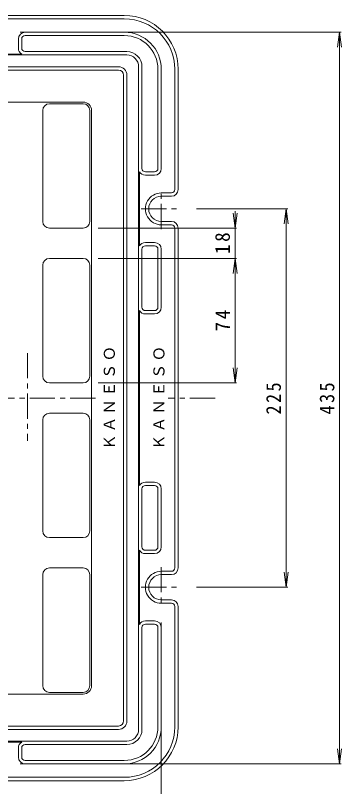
# Model space of a CAD drawing. Units: millimetres, scale not verified. Extents: x -512 to 529, y -407 to 371.
# Drawn here: x -132.2 to 61.8, y -141 to 317.5 of the extents above; entities that cross this region are included whole.
import ezdxf

# ---------------------------------------------------------------- set-up
doc = ezdxf.new("R2010")
doc.units = ezdxf.units.MM
doc.header["$LTSCALE"] = 3
doc.linetypes.add('CHAIN1', pattern=[8, 5, -1, 1, -1])
for name, color, linetype, lineweight in [('0-0', 3, 'Continuous', 9), ('0-1', 2, 'Continuous', 9), ('0-2', 6, 'Continuous', 5), ('0-4', 7, 'Continuous', 9)]:
    doc.layers.add(name, color=color, linetype=linetype, lineweight=lineweight)
doc.styles.add('ＭＳ ゴシック', font='')
doc.styles.get('ＭＳ ゴシック').set_extended_font_data('MS Gothic')

msp = doc.modelspace()

# ---------------------------------------------------------------- linework, layer by layer
at = {"layer": '0-0'}
for p, q in [((-70.901, 284.959), (-454.901, 284.959)), ((-67.901, 281.959), (-67.901, -102.041)), ((-91.901, 265.96), (-433.901, 265.96)), ((-91.901, 264.959), (-111.901, 264.959)), ((-115.901, 260.959), (-115.901, 194.96)), ((-87.901, 194.96), (-87.901, 260.959)), ((-86.901, 260.959), (-86.901, -81.041)), ((-91.901, 190.959), (-111.901, 190.959)), ((-91.901, 172.96), (-111.901, 172.96)), ((-115.901, 102.959), (-115.901, 168.959)), ((-87.901, 102.959), (-87.901, 168.959)), ((-91.901, 98.959), (-111.901, 98.959)), ((-91.901, 80.959), (-111.901, 80.959)), ((-115.901, 76.96), (-115.901, 10.959)), ((-87.901, 76.96), (-87.901, 10.959)), ((-91.901, 6.959), (-111.901, 6.959)), ((-91.901, -11.041), (-111.901, -11.041)), ((-115.901, -81.041), (-115.901, -15.041)), ((-87.901, -15.041), (-87.901, -81.041)), ((-91.901, -86.041), (-433.901, -86.041)), ((-91.901, -85.041), (-111.901, -85.041)), ((-70.901, -105.041), (-454.901, -105.041))]:
    msp.add_line(p, q, dxfattribs=at)
at = {"layer": '0-0', "linetype": 'CHAIN1'}
for p, q in [((-84.631, 89.959), (-442.041, 89.959)), ((-13.401, 89.959), (-41.373, 89.959))]:
    msp.add_line(p, q, dxfattribs=at)
at = {"layer": '0-0'}
for centre, radius, start, end in [((-70.901, 281.959), 3, 0, 90), ((-91.901, 260.959), 5, 0, 90), ((-111.901, 260.959), 4, 90, 180), ((-91.901, 260.959), 4, 0, 90), ((-111.901, 194.96), 4, 180, 270), ((-91.901, 194.96), 4, 270, 0), ((-111.901, 168.959), 4, 90, 180), ((-91.901, 168.959), 4, 0, 90), ((-111.901, 102.959), 4, 180, 270), ((-91.901, 102.959), 4, 270, 0), ((-111.901, 76.96), 4, 90, 180), ((-91.901, 76.96), 4, 0, 90), ((-111.901, 10.959), 4, 180, 270), ((-91.901, 10.959), 4, 270, 0), ((-111.901, -15.041), 4, 90, 180), ((-91.901, -15.041), 4, 0, 90), ((-111.901, -81.041), 4, 180, 270), ((-91.901, -81.041), 4, 270, 0), ((-91.901, -81.041), 5, 270, 0), ((-70.901, -102.041), 3, 270, 0)]:
    msp.add_arc(centre, radius, start, end, dxfattribs=at)
at = {"layer": '0-1'}
for p, q in [((-138.901, 317.459), (-67.401, 317.459)), ((-138.901, 315.459), (-67.401, 315.459)), ((-126.401, 307.459), (-67.401, 307.459)), ((-130.401, 303.459), (-130.401, 297.959)), ((-128.401, 297.959), (-128.401, 303.459)), ((-67.401, 305.459), (-126.401, 305.459)), ((-459.901, 293.96), (-65.901, 293.96)), ((-128.337, 294.459), (-172.464, 294.459)), ((-126.401, 295.959), (-65.901, 295.959)), ((-70.901, 286.959), (-454.901, 286.959)), ((-58.901, -107.041), (-58.901, 286.959)), ((-56.901, 286.959), (-56.901, 226.459)), ((-47.401, 285.459), (-47.401, 226.459)), ((-45.401, 285.459), (-45.401, 226.459)), ((-37.401, 285.459), (-37.401, 213.959)), ((-35.401, 285.459), (-35.401, 213.959)), ((-65.901, -102.041), (-65.901, 281.959)), ((-58.401, 224.523), (-58.401, 180.396)), ((-54.901, 224.459), (-49.401, 224.459)), ((-49.401, 222.459), (-54.901, 222.459)), ((-46.4, 211.96), (-46.4, 211.946)), ((-45.401, 211.96), (-45.401, 211.946)), ((-39.401, 211.96), (-45.4, 211.96)), ((-45.4, 209.96), (-39.401, 209.96)), ((-45.4, 194.96), (-39.401, 194.96)), ((-39.401, 192.96), (-45.4, 192.96)), ((-37.401, -11.041), (-37.401, 190.959)), ((-35.401, -11.041), (-35.401, 190.959)), ((-49.401, 182.459), (-54.901, 182.459)), ((-54.901, 180.459), (-49.401, 180.459)), ((-56.901, 143.959), (-56.901, 178.459)), ((-47.401, 143.959), (-47.401, 178.459)), ((-45.401, 178.459), (-45.401, 143.959)), ((-58.401, 37.896), (-58.401, 142.023)), ((-54.901, 141.96), (-49.401, 141.96)), ((-49.401, 139.959), (-54.901, 139.959)), ((-49.401, 39.959), (-54.901, 39.959)), ((-54.901, 37.959), (-49.401, 37.959)), ((-56.901, 35.959), (-56.901, 1.46)), ((-47.401, 35.959), (-47.401, 1.459)), ((-45.401, 1.459), (-45.401, 35.959)), ((-58.401, -44.604), (-58.401, -0.477)), ((-54.901, -0.54), (-49.401, -0.541)), ((-49.401, -2.541), (-54.901, -2.541)), ((-39.401, -13.041), (-45.4, -13.041)), ((-45.4, -15.041), (-39.401, -15.041)), ((-46.4, -32.041), (-46.4, -32.027)), ((-45.401, -32.041), (-45.401, -32.027)), ((-45.4, -30.041), (-39.401, -30.041)), ((-39.401, -32.041), (-45.4, -32.041)), ((-37.401, -105.54), (-37.401, -34.041)), ((-35.401, -105.54), (-35.401, -34.041)), ((-49.401, -42.541), (-54.901, -42.541)), ((-54.901, -44.541), (-49.401, -44.541)), ((-56.901, -107.041), (-56.901, -46.541)), ((-47.401, -105.54), (-47.401, -46.541)), ((-45.401, -105.54), (-45.401, -46.541)), ((-70.901, -107.041), (-182.561, -107.041)), ((-182.561, -114.041), (-65.901, -114.041)), ((-128.337, -114.54), (-172.464, -114.54)), ((-130.401, -123.54), (-130.401, -118.04)), ((-128.401, -118.04), (-128.401, -123.54)), ((-126.401, -116.041), (-65.901, -116.041)), ((-67.401, -125.54), (-126.401, -125.54)), ((-126.401, -127.541), (-67.401, -127.541)), ((-138.901, -135.541), (-67.401, -135.541)), ((-138.901, -137.541), (-67.401, -137.541))]:
    msp.add_line(p, q, dxfattribs=at)
at = {"layer": '0-1', "linetype": 'CHAIN1'}
for p, q in [((-45.401, 190.459), (-45.401, 214.459)), ((-57.401, 202.459), (-33.401, 202.459)), ((-45.401, -10.541), (-45.401, -34.541)), ((-57.401, -22.541), (-33.401, -22.541))]:
    msp.add_line(p, q, dxfattribs=at)
at = {"layer": '0-1'}
for centre, radius, start, end in [((-67.401, 285.459), 32, 0, 90), ((-67.401, 285.459), 30, 0, 90), ((-126.401, 303.459), 4, 90, 180), ((-67.401, 285.459), 22, 0, 90), ((-126.401, 303.459), 2, 90, 180), ((-67.401, 285.459), 20, 0, 90), ((-126.401, 297.959), 4, 180, 241.04478), ((-126.401, 297.959), 2, 180, 270), ((-65.901, 286.959), 9, 0, 90), ((-65.901, 286.959), 7, 0, 90), ((-70.901, 281.959), 5, 0, 90), ((-54.901, 226.459), 2, 180, 270), ((-49.401, 226.459), 4, 270, 0), ((-49.401, 226.459), 2, 270, 0), ((-54.901, 226.459), 4, 208.95522, 270), ((-45.4, 202.459), 9.5, 89.99989, 269.99989), ((-39.401, 213.959), 2, 270, 0), ((-39.401, 213.959), 4, 270, 0), ((-45.4, 202.459), 7.5, 90.00014, 269.99994), ((-39.401, 190.959), 4, 0, 90), ((-39.401, 190.959), 2, 0, 90), ((-54.901, 178.459), 4, 90, 151.04478), ((-54.901, 178.459), 2, 90, 180), ((-49.401, 178.459), 4, 0, 90), ((-49.401, 178.459), 2, 0, 90.00024), ((-54.901, 143.959), 2, 180, 270), ((-49.401, 143.959), 2, 270, 0), ((-49.401, 143.959), 4, 270, 0), ((-54.901, 143.959), 4, 208.95522, 270), ((-54.901, 35.959), 4, 90, 151.04478), ((-54.901, 35.959), 2, 90, 180), ((-49.401, 35.959), 4, 0, 90), ((-49.401, 35.959), 2, 0, 90), ((-54.901, 1.46), 2, 180, 270), ((-49.401, 1.459), 2, 269.99976, 0), ((-49.401, 1.459), 4, 270, 0), ((-54.901, 1.46), 4, 208.95522, 270), ((-45.4, -22.541), 9.5, 90.00011, 270.00011), ((-39.401, -11.041), 2, 270, 0), ((-39.401, -11.041), 4, 270, 0), ((-45.4, -22.541), 7.5, 90.00006, 269.99986), ((-39.401, -34.041), 4, 0, 90), ((-39.401, -34.041), 2, 0, 90), ((-54.901, -46.541), 4, 90, 151.04478), ((-54.901, -46.541), 2, 90, 180), ((-49.401, -46.541), 4, 0, 90), ((-49.401, -46.541), 2, 0, 90), ((-70.901, -102.041), 5, 270, 0), ((-67.401, -105.54), 22, 270, 0), ((-67.401, -105.54), 20, 270, 0), ((-67.401, -105.54), 30, 270, 0), ((-67.401, -105.54), 32, 270, 0), ((-65.901, -107.041), 9, 270, 0), ((-65.901, -107.041), 7, 270, 0), ((-126.401, -118.04), 4, 118.95522, 180), ((-126.401, -118.04), 2, 90, 180), ((-126.401, -123.54), 4, 180, 270), ((-126.401, -123.54), 2, 180, 270)]:
    msp.add_arc(centre, radius, start, end, dxfattribs=at)
at = {"layer": '0-2', "linetype": 'CHAIN1'}
msp.add_line((-124.901, 116.69), (-124.901, 64.555), dxfattribs=at)
at = {"layer": '0-4'}
for p, q in [((-129.401, 307.46), (61.492, 307.46)), ((60.592, 307.46), (59.417, 298.537)), ((60.592, -127.541), (60.592, 307.46)), ((60.592, 307.46), (61.767, 298.537)), ((-24.401, 202.459), (29.725, 202.459)), ((28.825, 202.459), (27.65, 193.536)), ((28.825, -22.541), (28.825, 202.459)), ((28.825, 202.459), (29.999, 193.536)), ((-1.527, 190.959), (-2.701, 199.882)), ((-1.527, 98.959), (-1.527, 201.032)), ((-1.527, 190.959), (-0.352, 199.882)), ((-82.901, 190.959), (-0.627, 190.959)), ((-82.901, 172.959), (-0.627, 172.959)), ((-1.527, 172.959), (-2.701, 164.036)), ((-1.527, 172.959), (-0.352, 164.036)), ((-1.527, 98.959), (-2.701, 107.882)), ((-1.527, 98.959), (-0.352, 107.882)), ((-82.901, 98.959), (-0.627, 98.959)), ((28.825, -22.541), (27.65, -13.617)), ((28.825, -22.541), (29.999, -13.617)), ((-24.401, -22.541), (29.725, -22.541)), ((-45.401, -43.541), (-45.401, -220.531)), ((60.592, -127.541), (59.417, -118.618)), ((60.592, -127.541), (61.767, -118.618)), ((-129.401, -127.541), (61.492, -127.541))]:
    msp.add_line(p, q, dxfattribs=at)

# ---------------------------------------------------------------- texts
at = {"layer": '0-1', "color": 7, "char_height": 6.598, "attachment_point": 7, "rotation": 90, "style": 'ＭＳ ゴシック'}
for insert in [(-72.901, 59.209), (-43.401, 59.209)]:
    msp.add_mtext('\\T1.17;ＫＡＮＥＳＯ', dxfattribs=dict(at, insert=insert))
at = {"layer": '0-4', "color": 2, "char_height": 8.798, "attachment_point": 7, "rotation": 90, "style": 'ＭＳ ゴシック'}
for s, insert in [('\\T1.27;\\W0.95;18', (-4.527, 175.584)), ('\\T1.27;\\W0.95;74', (-4.527, 129.584)), ('\\T1.27;\\W0.9;225', (25.825, 80.209)), ('\\T1.27;\\W0.9;435', (57.592, 80.209))]:
    msp.add_mtext(s, dxfattribs=dict(at, insert=insert))

doc.saveas('drawing.dxf')
